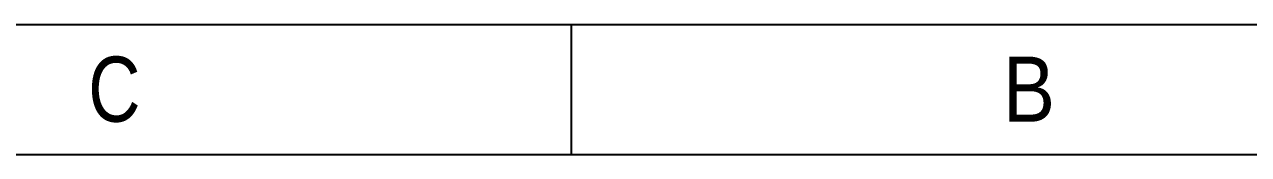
# Model space of a CAD drawing. Header units: millimetres. Extents: x -195 to 1349, y 148 to 750.
# Drawn here: x 1112.7 to 1234.5, y 726.9 to 739.9 of the extents above; entities that cross this region are included whole.
import ezdxf
from ezdxf.enums import TextEntityAlignment as Align

# ---------------------------------------------------------------- set-up
doc = ezdxf.new("R2010")
doc.units = ezdxf.units.MM
doc.layers.get('0').update_dxf_attribs({"linetype": 'CONTINUOUS'})
doc.styles.add('TEXTSTYLE_0', font='txt', dxfattribs={"width": 0.8})

# ---------------------------------------------------------------- blocks, each defined once
blk = doc.blocks.new('SUN_6HWZ35TKK40GSGJE8VEUYAXIAKM')
at = {"color": 7, "linetype": 'Continuous'}
for p, q in [((-594, 420), (0, 420)), ((-140, 410), (-140, 420)), ((-584, 410), (-10, 410))]:
    blk.add_line(p, q, dxfattribs=at)
at = {"color": 2, "linetype": 'Continuous', "style": 'TEXTSTYLE_0', "width": 1.2}
for s, p, p2 in [('C', (-176.986, 412.526), (-172.986, 412.526)), ('B', (-106.986, 412.526), (-102.986, 412.526))]:
    blk.add_text(s, height=5, dxfattribs=at).set_placement(p, p2, align=Align.FIT)

msp = doc.modelspace()

# ---------------------------------------------------------------- block references
at = {"xscale": 1.3, "yscale": 1.3, "zscale": 1.3}
msp.add_blockref('SUN_6HWZ35TKK40GSGJE8VEUYAXIAKM', (1349.104, 193.911), dxfattribs=at)

doc.saveas('drawing.dxf')
